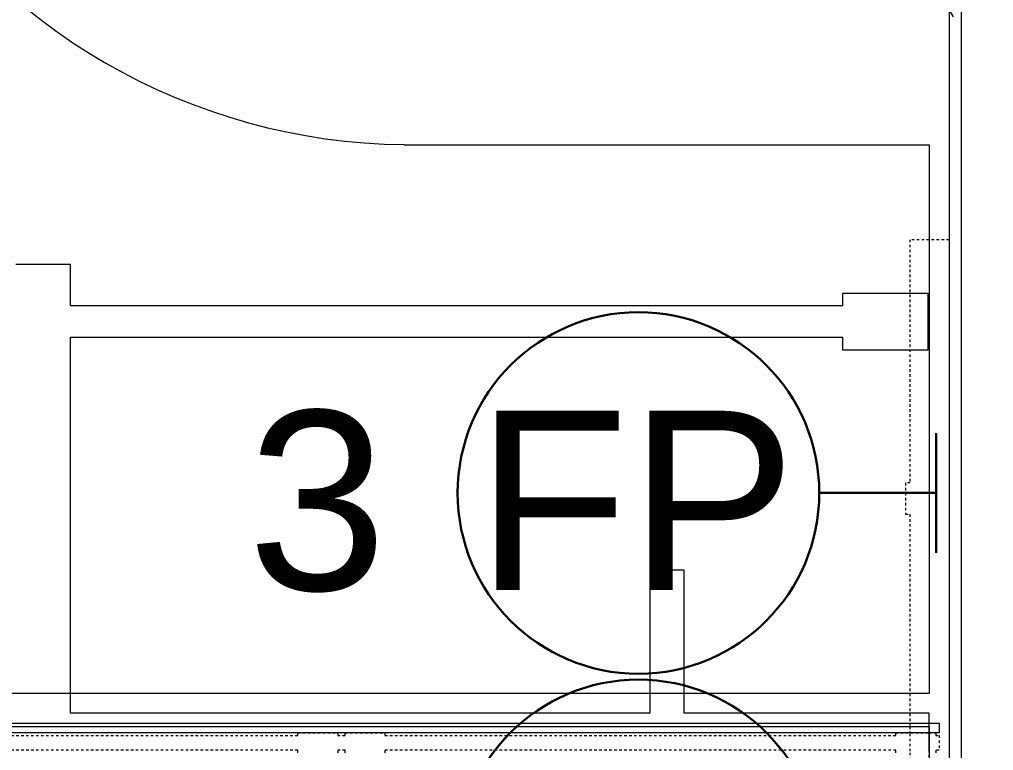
# Model space of a CAD drawing. Header units: inches. Extents: x 6664 to 8129, y 209 to 1287.
# Drawn here: x 7383.61 to 7432.47, y 587.85 to 624.52 of the extents above; entities that cross this region are included whole.
import ezdxf

# ---------------------------------------------------------------- set-up
doc = ezdxf.new("R2010")
doc.units = ezdxf.units.IN
doc.header["$MEASUREMENT"] = 0
doc.linetypes.add('Dash', pattern=[0.25, 0.125, -0.125])
for name, color, linetype, lineweight in [('A-ANNO-NOTE', 131, 'Continuous', 30), ('A-WALL', 113, 'Continuous', 13), ('A-WALL-PATT', 111, 'Continuous', 13), ('I-FURN', 30, 'Continuous', 9), ('I-FURN-HDLN', 30, 'Dash', 9), ('I-WALL', 2, 'Continuous', 9)]:
    doc.layers.add(name, color=color, linetype=linetype, lineweight=lineweight)
doc.styles.add('Swis721 Lt BT', font='swissl.ttf', dxfattribs={"height": 9})

# ---------------------------------------------------------------- blocks, each defined once
blk = doc.blocks.new('Hardware-Table_Frame-Teknion-WWSMD-R2011 - 60_-V80-11th FLOOR POWER _ SIGNAL')
at = {"layer": 'I-FURN-HDLN'}
for p, q in [((1, 25.23), (-0.968, 25.23)), ((-0.968, 25.23), (-0.968, 13.032)), ((-0.968, 13.032), (-1.18, 13.032)), ((-1.18, 13.032), (-1.18, 11.463)), ((-1.18, 11.463), (-0.968, 11.463)), ((-0.968, 11.463), (-0.968, 0.986)), ((-0.968, 0.986), (-0.968, 0.808)), ((-0.968, 0.808), (-0.968, 0.493)), ((-0.968, 0.449), (-0.968, -0.463)), ((-0.968, -0.507), (-0.968, -0.822)), ((-0.968, -0.822), (-0.968, -1)), ((-0.968, -1), (-0.968, -11.463)), ((-0.968, -11.463), (-1.18, -11.463)), ((-1.18, -11.463), (-1.18, -13.033)), ((-1.18, -13.033), (-0.968, -13.033)), ((-0.968, -13.033), (-0.968, -25.23)), ((-0.968, -25.23), (1, -25.23))]:
    blk.add_line(p, q, dxfattribs=at)
blk = doc.blocks.new('Hardware-Table_Frame-Teknion-WWSTW_60_Wide-R2011 - 28_ x 60_ x 60_-7617701-11th FLOOR POWER _ SIGNAL')
at = {"layer": 'I-FURN'}
for p, q in [((17.91, 23.995), (15.16, 23.995)), ((17.91, 21.91), (17.91, 23.995)), ((60.016, 22.541), (56.629, 22.541)), ((56.629, 22.541), (56.629, 21.91)), ((60.929, 22.541), (60.016, 22.541)), ((60.929, 19.711), (60.929, 22.541)), ((56.629, 21.91), (17.91, 21.91)), ((17.91, 2.475), (17.91, 20.34)), ((17.91, 20.34), (56.629, 20.34)), ((56.629, 20.34), (56.629, 19.711)), ((56.629, 19.711), (60.016, 19.711)), ((60.016, 19.711), (60.907, 19.711)), ((48.698, 8.66), (46.968, 8.66)), ((46.968, 8.66), (46.968, 2.475)), ((48.698, 2.475), (48.698, 8.66)), ((17.91, 1.475), (17.91, 2.475)), ((46.968, 2.475), (46.968, 1.475)), ((48.698, 1.475), (48.698, 2.475)), ((46.968, 1.475), (17.91, 1.475)), ((60.016, 1.475), (48.698, 1.475)), ((60.984, 1.475), (60.016, 1.475)), ((60.984, 0.986), (60.984, 1.475)), ((60.984, 0.808), (60.984, 0.986)), ((60.984, 0.389), (60.984, 0.808)), ((60.984, -0.382), (60.984, 0.368))]:
    blk.add_line(p, q, dxfattribs=at)
at = {"layer": 'I-FURN-HDLN'}
for p, q in [((17.91, 23.995), (15.16, 23.995)), ((17.91, 21.91), (17.91, 23.995)), ((56.629, 22.541), (56.629, 21.91)), ((60.929, 22.541), (56.629, 22.541)), ((60.929, 19.711), (60.929, 22.541)), ((56.629, 21.91), (17.91, 21.91)), ((17.91, 20.34), (56.629, 20.34)), ((17.91, 1.475), (17.91, 20.34)), ((56.629, 20.34), (56.629, 19.711)), ((56.629, 19.711), (60.929, 19.711)), ((46.968, 8.66), (46.968, 1.475)), ((48.698, 8.66), (46.968, 8.66)), ((48.698, 1.475), (48.698, 8.66)), ((46.968, 1.475), (17.91, 1.475)), ((60.984, 1.475), (48.698, 1.475)), ((60.984, -1.475), (60.984, 1.475))]:
    blk.add_line(p, q, dxfattribs=at)
blk = doc.blocks.new('Desk-Worksurface-Teknion-WWWTW3060-R2011 - 30_ x 60_-8039176-11th FLOOR POWER _ SIGNAL')
at = {"layer": 'I-FURN'}
for p, q in [((-59.556, 13.762), (-58.587, 13.762)), ((-59.556, -8.992), (-59.556, 13.762)), ((-58.587, 13.762), (0, 13.762)), ((-59.556, -13.762), (-59.556, -8.992)), ((-33.212, -13.762), (-59.556, -13.762))]:
    blk.add_line(p, q, dxfattribs=at)
blk.add_arc((-33.53, -44.312), 30.551, 30.5945, 89.4047, dxfattribs=at)
blk = doc.blocks.new('Screen-Division-Teknion-WWCSF_60_Wide-R2011 - 22_ x 60_-V91-11th FLOOR POWER _ SIGNAL')
at = {"layer": 'I-FURN'}
for p, q in [((-29.95, 0.247), (-29.779, 0.247)), ((-29.95, -0.247), (-29.95, 0.247)), ((-29.779, 0.247), (-29.45, 0.247)), ((-29.45, 0.247), (-27.779, 0.247)), ((-27.779, 0.247), (-2.153, 0.247)), ((-2.153, 0.247), (-0.153, 0.247)), ((-0.153, 0.247), (0.22, 0.247)), ((0.22, 0.247), (2.22, 0.247)), ((2.22, 0.247), (27.848, 0.247)), ((29.95, -0.247), (-29.95, -0.247))]:
    blk.add_line(p, q, dxfattribs=at)
blk = doc.blocks.new('Hardware-Screen_Frame-Teknion-WWCFM-R2011 - 22_ x 60_-V92-11th FLOOR POWER _ SIGNAL')
at = {"layer": 'I-FURN-HDLN'}
for p, q in [((-29.813, 0.375), (-29.813, 0.5)), ((-27.813, 0.5), (-27.813, 0.375)), ((-2.187, 0.375), (-2.187, 0.5)), ((-0.187, 0.5), (-0.187, 0.375)), ((0.186, 0.375), (0.186, 0.5)), ((2.186, 0.5), (2.186, 0.375)), ((-29.984, 0.375), (-29.813, 0.375)), ((-29.984, -0.375), (-29.984, 0.375)), ((-27.813, 0.375), (-2.187, 0.375)), ((-0.187, 0.375), (0.186, 0.375)), ((2.186, 0.375), (27.813, 0.375)), ((-29.813, -0.375), (-29.984, -0.375)), ((-29.813, -0.5), (-29.813, -0.375)), ((-27.813, -0.375), (-27.813, -0.5)), ((-2.187, -0.375), (-27.813, -0.375)), ((-2.187, -0.5), (-2.187, -0.375)), ((-0.187, -0.375), (-0.187, -0.5)), ((0.186, -0.375), (-0.187, -0.375)), ((0.186, -0.5), (0.186, -0.375)), ((2.186, -0.375), (2.186, -0.5)), ((27.813, -0.375), (2.186, -0.375)), ((-29.484, -0.5), (-29.813, -0.5)), ((-27.813, -0.5), (-29.484, -0.5)), ((-0.187, -0.5), (-2.187, -0.5)), ((2.186, -0.5), (0.186, -0.5))]:
    blk.add_line(p, q, dxfattribs=at)
blk = doc.blocks.new('Hardware-Top_Trim-Teknion-WWCTT-R2011 - 60_-V93-11th FLOOR POWER _ SIGNAL')
at = {"layer": 'I-FURN'}
for p, q in [((-30, -0.815), (-30, 0.815)), ((30, -0.815), (-30, -0.815))]:
    blk.add_line(p, q, dxfattribs=at)
blk = doc.blocks.new('Steelcase - Worktool - Computer Support - CF Series - Flat Monitor Arm - Light Duty Monitor - 5lb-8455612-11th FLOOR POWER _ SIGNAL')
at = {"layer": 'I-FURN'}
for p, q in [((-2.556, 1.757), (-2.556, -0.015)), ((2.57, 1.757), (-2.556, 1.757)), ((2.57, 0.666), (2.57, 1.757)), ((1.128, 0.959), (0, 0.959)), ((1.378, 0.666), (1.378, 0.709)), ((1.378, 0.666), (1.378, -0.755)), ((12.019, 0.666), (1.378, 0.666)), ((12.019, 0.709), (12.019, 0.666)), ((12.019, 0.666), (12.019, -0.764)), ((13.397, 0.959), (12.269, 0.959)), ((14.34, -6.742), (14.34, -0.174)), ((0.029, -0.958), (1.172, -0.958)), ((1.378, -0.754), (12.019, -0.754)), ((12.226, -0.958), (13.427, -0.958)), ((12.903, -0.958), (12.903, -6.742)), ((12.903, -6.742), (12.611, -6.742)), ((12.611, -6.742), (12.611, -7.192)), ((12.903, -6.742), (12.611, -6.742)), ((12.611, -6.742), (12.611, -9.172)), ((14.611, -6.742), (14.34, -6.742)), ((14.611, -6.742), (14.34, -6.742)), ((14.611, -7.192), (14.611, -6.742)), ((14.611, -9.172), (14.611, -6.742)), ((12.451, -7.192), (12.451, -9.172)), ((12.611, -7.192), (12.451, -7.192)), ((14.792, -7.192), (14.611, -7.192)), ((14.792, -9.172), (14.792, -7.192)), ((7.01, -9.172), (6.713, -9.478)), ((7.01, -9.172), (19.718, -9.172)), ((19.718, -9.172), (20.015, -9.478)), ((6.713, -9.478), (5.512, -9.478)), ((5.512, -9.478), (5.512, -9.887)), ((20.015, -9.478), (21.209, -9.478)), ((21.209, -9.478), (21.209, -9.887)), ((14.611, -9.887), (5.512, -9.887)), ((21.209, -9.887), (14.611, -9.887))]:
    blk.add_line(p, q, dxfattribs=at)
for centre, radius, start, end in [((0, 0), 0.959, 90, 271.7625), ((1.128, 0.709), 0.25, 360, 90), ((12.269, 0.709), 0.25, 90, 180), ((13.397, 0), 0.959, 349.5208, 90), ((0.007, -0.015), 2.563, 180, 343.2225), ((13.397, 0), 0.959, 271.7625, 360), ((1.172, -0.752), 0.207, 270, 359.2849), ((12.226, -0.752), 0.207, 180.7151, 270), ((13.621, -6.751), 0.719, 180, 359.9998)]:
    blk.add_arc(centre, radius, start, end, dxfattribs=at)

msp = doc.modelspace()

# ---------------------------------------------------------------- hatches: boundary and pattern name
at = {"layer": 'A-WALL-PATT', "lineweight": 9}
h = msp.add_hatch(dxfattribs=at)
h.set_pattern_fill('FP_1', color=256, style=0, pattern_type=2)
h.set_pattern_definition([(0, (0, 0), (30.72, 7.68), [1.267, -21.773, 1.267, -21.773, -122.88]), (0, (0, 0), (30.72, 7.68), [-46.08, 1.267, -44.813, 1.267, -21.773, -53.76]), (0, (0, 0), (30.72, 7.68), [-115.2, 1.267, -14.093, 1.267, -37.133]), (120, (11.52, 3.84), (-22.011075, 22.7643004), [1.267, -21.773, 1.267, -21.773, -122.88]), (120, (11.52, 3.84), (-22.011075, 22.7643004), [-46.08, 1.267, -44.813, 1.267, -21.773, -53.76]), (120, (11.52, 3.84), (-22.011075, 22.7643004), [-115.2, 1.267, -14.093, 1.267, -37.133]), (240, (15.36, 19.2), (-8.708925, -30.4443004), [1.267, -21.773, 1.267, -21.773, -122.88]), (240, (15.36, 19.2), (-8.708925, -30.4443004), [-46.08, 1.267, -44.813, 1.267, -21.773, -53.76]), (240, (15.36, 19.2), (-8.708925, -30.4443004), [-115.2, 1.267, -14.093, 1.267, -37.133])])
h.paths.add_polyline_path([(7430.239, 492.36), (7433.364, 492.36), (7433.364, 492.985), (7430.864, 492.985), (7430.837, 708.11), (7430.239, 708.11), (7430.239, 492.985)], flags=0)
h.paths.add_polyline_path([(7430.239, 732.11), (7433.364, 732.11), (7433.364, 732.36), (7430.239, 732.36)], flags=0)

# ---------------------------------------------------------------- linework, layer by layer
at = {"layer": 'A-ANNO-NOTE'}
for p, q in [((7429.585, 603.766), (7429.585, 597.766)), ((7429.585, 600.766), (7423.726, 600.766))]:
    msp.add_line(p, q, dxfattribs=at)
for centre in [(7414.656, 600.766), (7414.656, 582.334)]:
    msp.add_circle(centre, 9.07, dxfattribs=at)
at = {"layer": 'A-WALL'}
msp.add_line((7430.864, 492.985), (7430.864, 708.11), dxfattribs=at)
at = {"layer": 'I-WALL', "lineweight": 13}
msp.add_line((7430.239, 708.11), (7430.239, 492.36), dxfattribs=at)

# ---------------------------------------------------------------- block references
at = {"layer": 'I-FURN'}
for name, p in [('Hardware-Table_Frame-Teknion-WWSTW_60_Wide-R2011 - 28_ x 60_ x 60_-7617701-11th FLOOR POWER _ SIGNAL', (7368.255, 588.239)), ('Hardware-Table_Frame-Teknion-WWSMD-R2011 - 60_-V80-11th FLOOR POWER _ SIGNAL', (7429.239, 588.239))]:
    msp.add_blockref(name, p, dxfattribs=at)
for name, p, rotation in [('Desk-Worksurface-Teknion-WWWTW3060-R2011 - 30_ x 60_-8039176-11th FLOOR POWER _ SIGNAL', (7369.684, 604.477), 180.0000029575587), ('Steelcase - Worktool - Computer Support - CF Series - Flat Monitor Arm - Light Duty Monitor - 5lb-8455612-11th FLOOR POWER _ SIGNAL', (7379.12, 596.157), 159.9998874387205), ('Steelcase - Worktool - Computer Support - CF Series - Flat Monitor Arm - Light Duty Monitor - 5lb-8455612-11th FLOOR POWER _ SIGNAL', (7371.09, 575.671), 39.99999999999741), ('Hardware-Top_Trim-Teknion-WWCTT-R2011 - 60_-V93-11th FLOOR POWER _ SIGNAL', (7399.239, 588.232), 180), ('Screen-Division-Teknion-WWCSF_60_Wide-R2011 - 22_ x 60_-V91-11th FLOOR POWER _ SIGNAL', (7399.789, 588.979), 180), ('Hardware-Screen_Frame-Teknion-WWCFM-R2011 - 22_ x 60_-V92-11th FLOOR POWER _ SIGNAL', (7399.754, 588.232), 180)]:
    msp.add_blockref(name, p, dxfattribs=dict(at, rotation=rotation))

# ---------------------------------------------------------------- texts
at = {"layer": 'A-ANNO-NOTE', "lineweight": 9, "char_height": 9, "attachment_point": 1, "style": 'Swis721 Lt BT'}
for s, insert, width in [('3', (7395.05, 604.892), 8.181), ('FP', (7406.491, 604.892), 18.18)]:
    msp.add_mtext(s, dxfattribs=dict(at, insert=insert, width=width))

doc.saveas('drawing.dxf')
